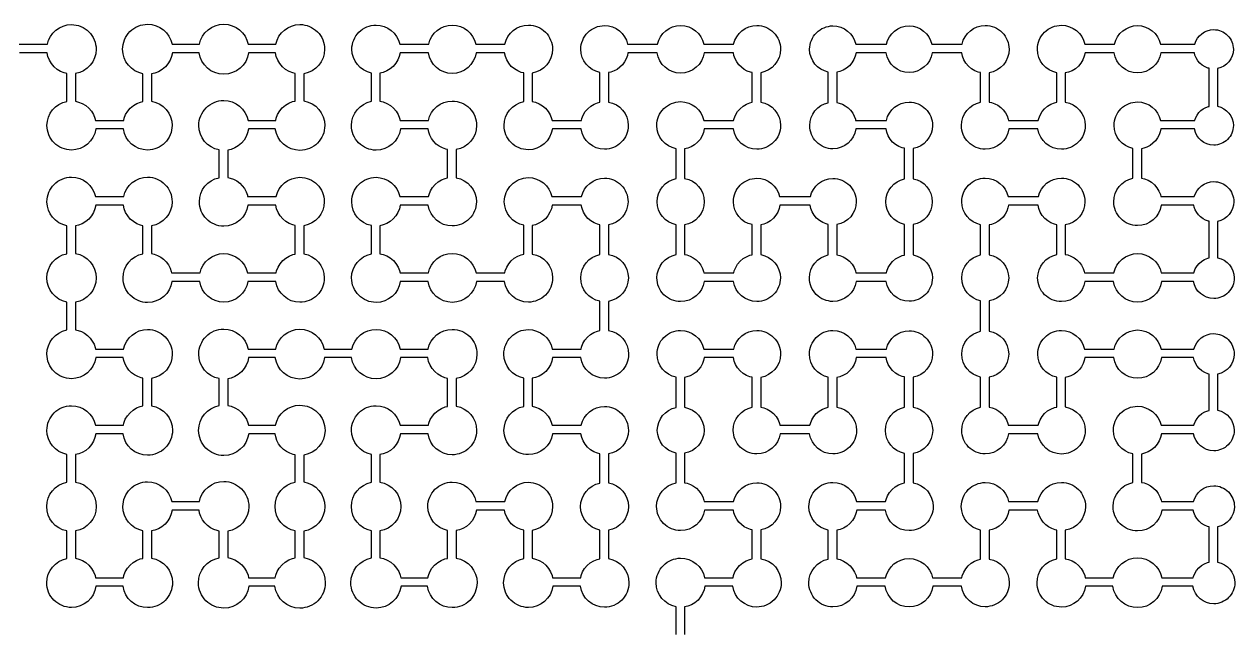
# Model space of a CAD drawing. Extents: x 0.02 to 7.98, y 0.02 to 7.98.
# Drawn here: x 5.986 to 7.973, y 6.982 to 7.977 of the extents above; entities that cross this region are included whole.
import ezdxf

# ---------------------------------------------------------------- set-up
doc = ezdxf.new("R2010")
doc.units = 0
doc.layers.add('PYDXF', color=18, linetype='CONTINUOUS')

msp = doc.modelspace()

# ---------------------------------------------------------------- linework, layer by layer
at = {"layer": 'PYDXF'}
for points in [[(5.9773, 7.9445), (6.0236, 7.9445, -0.355053), (6.0631, 7.9767, -0.414214), (6.1036, 7.9362, -0.368451), (6.0695, 7.8963), (6.0695, 7.8509), (6.0749, 7.8497), (6.0809, 7.8473), (6.0865, 7.844), (6.0916, 7.8397), (6.0958, 7.8346), (6.0992, 7.829), (6.1016, 7.8231), (6.1024, 7.8195), (6.1489, 7.8195), (6.1497, 7.8231), (6.152, 7.829), (6.1554, 7.8346), (6.1597, 7.8397), (6.1647, 7.844), (6.1704, 7.8473), (6.1763, 7.8497), (6.1805, 7.8506), (6.1805, 7.896, -0.36158), (6.1471, 7.9362, -0.414214), (6.1881, 7.9773, -0.355915), (6.2282, 7.9445), (6.273, 7.9445, -0.355889), (6.3131, 7.9773, -0.355915), (6.3532, 7.9445), (6.3985, 7.9445, -0.355196), (6.4381, 7.9768, -0.414214), (6.4787, 7.9362, -0.36862), (6.4445, 7.8962), (6.4445, 7.8515, -0.368893), (6.4789, 7.8112, -0.414214), (6.4381, 7.7704, -0.373473), (6.3977, 7.8055), (6.3536, 7.8055), (6.3536, 7.8053), (6.3523, 7.7992), (6.3499, 7.7932), (6.3464, 7.7874), (6.3421, 7.7823), (6.3369, 7.7779), (6.3312, 7.7745), (6.3251, 7.7721), (6.3195, 7.7708), (6.3195, 7.7258), (6.3238, 7.7249), (6.3292, 7.723), (6.3344, 7.7202), (6.3393, 7.7166), (6.3435, 7.7124), (6.3471, 7.7076), (6.3498, 7.7023), (6.3518, 7.6969), (6.3523, 7.6945), (6.3991, 7.6945, -0.354307), (6.4381, 7.7262, -0.414214), (6.4781, 7.6862, -0.367932), (6.4445, 7.6468), (6.4445, 7.6007, -0.367932), (6.4781, 7.5612, -0.414214), (6.4381, 7.5213, -0.372631), (6.3986, 7.5555), (6.3525, 7.5555, -0.372501), (6.3131, 7.5214, -0.372501), (6.2737, 7.5555), (6.228, 7.5555, -0.372994), (6.1881, 7.5209, -0.414214), (6.1478, 7.5612, -0.359493), (6.1805, 7.6008), (6.1805, 7.6468), (6.1763, 7.6478), (6.1704, 7.6501), (6.1647, 7.6535), (6.1597, 7.6578), (6.1554, 7.6629), (6.152, 7.6685), (6.1497, 7.6744), (6.1483, 7.6804), (6.1483, 7.6805), (6.1029, 7.6805), (6.1029, 7.6804), (6.1016, 7.6744), (6.0992, 7.6685), (6.0958, 7.6629), (6.0916, 7.6578), (6.0865, 7.6535), (6.0809, 7.6501), (6.0749, 7.6478), (6.0695, 7.6466), (6.0695, 7.6012, -0.368477), (6.1036, 7.5612, -0.368451), (6.0695, 7.5213), (6.0695, 7.476), (6.0739, 7.4751), (6.0793, 7.4732), (6.0846, 7.4704), (6.0894, 7.4668), (6.0937, 7.4625), (6.0973, 7.4577), (6.1001, 7.4524), (6.102, 7.447), (6.1025, 7.4445), (6.1487, 7.4445, -0.354843), (6.1881, 7.4766, -0.414214), (6.2285, 7.4362, -0.368347), (6.1945, 7.3964), (6.1945, 7.3515, -0.368893), (6.2289, 7.3112, -0.414214), (6.1881, 7.2704, -0.373473), (6.1477, 7.3055), (6.103, 7.3055), (6.103, 7.3054), (6.1017, 7.2994), (6.0993, 7.2934), (6.0959, 7.2878), (6.0916, 7.2827), (6.0866, 7.2784), (6.0809, 7.275), (6.075, 7.2727), (6.0695, 7.2714), (6.0695, 7.2264, -0.368763), (6.1038, 7.1862, -0.368763), (6.0695, 7.1461), (6.0695, 7.1013), (6.075, 7.1), (6.081, 7.0977), (6.0867, 7.0943), (6.0918, 7.0899), (6.0961, 7.0848), (6.0995, 7.0791), (6.1019, 7.0732), (6.1027, 7.0695), (6.1483, 7.0695), (6.1491, 7.0732), (6.1515, 7.0793), (6.1549, 7.085), (6.1592, 7.0901), (6.1644, 7.0945), (6.1701, 7.0979), (6.1761, 7.1003), (6.1805, 7.1012), (6.1805, 7.1465, -0.359819), (6.1475, 7.1862, -0.414214), (6.1881, 7.2268, -0.355196), (6.2277, 7.1945), (6.273, 7.1945, -0.355889), (6.3131, 7.2273, -0.414214), (6.3542, 7.1862, -0.369153), (6.3195, 7.1457), (6.3195, 7.1024), (6.3254, 7.1011), (6.3315, 7.0986), (6.3373, 7.0951), (6.3426, 7.0907), (6.347, 7.0854), (6.3505, 7.0796), (6.3529, 7.0735), (6.3538, 7.0695), (6.3974, 7.0695), (6.3983, 7.0735), (6.4007, 7.0796), (6.4042, 7.0854), (6.4087, 7.0907), (6.4139, 7.0951), (6.4197, 7.0986), (6.4259, 7.1011), (6.4305, 7.1021), (6.4305, 7.1461, -0.36158), (6.3972, 7.1862, -0.36158), (6.4305, 7.2264), (6.4305, 7.2709), (6.4271, 7.2715), (6.4216, 7.2735), (6.4162, 7.2764), (6.4113, 7.28), (6.4069, 7.2844), (6.4032, 7.2893), (6.4004, 7.2947), (6.3984, 7.3003), (6.3974, 7.3055), (6.354, 7.3055, -0.37394), (6.3131, 7.2699, -0.414214), (6.2718, 7.3112, -0.36158), (6.3055, 7.3517), (6.3055, 7.396, -0.36158), (6.2721, 7.4362, -0.414214), (6.3131, 7.4773, -0.355915), (6.3532, 7.4445), (6.3983, 7.4445, -0.355549), (6.4381, 7.4771, -0.355549), (6.478, 7.4445), (6.5235, 7.4445, -0.355196), (6.5631, 7.4768, -0.355196), (6.6027, 7.4445), (6.6485, 7.4445, -0.355196), (6.6881, 7.4768, -0.414214), (6.7287, 7.4362, -0.36862), (6.6945, 7.3962), (6.6945, 7.3508, -0.368036), (6.7282, 7.3112, -0.414214), (6.6881, 7.2711, -0.372722), (6.6485, 7.3055), (6.603, 7.3055), (6.603, 7.3054), (6.6017, 7.2994), (6.5993, 7.2934), (6.5959, 7.2878), (6.5916, 7.2827), (6.5866, 7.2784), (6.5809, 7.275), (6.575, 7.2727), (6.5695, 7.2714), (6.5695, 7.2263, -0.36862), (6.6037, 7.1862, -0.36862), (6.5695, 7.1462), (6.5695, 7.1021), (6.5753, 7.1008), (6.5814, 7.0984), (6.5872, 7.0949), (6.5924, 7.0905), (6.5968, 7.0853), (6.6003, 7.0795), (6.6027, 7.0734), (6.6036, 7.0695), (6.6483, 7.0695), (6.6491, 7.0732), (6.6515, 7.0793), (6.6549, 7.085), (6.6592, 7.0901), (6.6644, 7.0945), (6.6701, 7.0979), (6.6761, 7.1003), (6.6805, 7.1012), (6.6805, 7.1471, -0.358997), (6.6481, 7.1862, -0.414214), (6.6881, 7.2262, -0.354307), (6.7271, 7.1945), (6.7744, 7.1945, -0.353928), (6.8131, 7.226, -0.414214), (6.8528, 7.1862, -0.367633), (6.8195, 7.1471), (6.8195, 7.1013), (6.825, 7.1), (6.831, 7.0977), (6.8367, 7.0943), (6.8418, 7.0899), (6.8461, 7.0848), (6.8495, 7.0791), (6.8519, 7.0732), (6.8527, 7.0695), (6.899, 7.0695), (6.8998, 7.073), (6.9021, 7.0789), (6.9055, 7.0845), (6.9098, 7.0896), (6.9148, 7.0939), (6.9204, 7.0972), (6.9263, 7.0996), (6.9305, 7.1005), (6.9305, 7.1477, -0.358136), (6.8988, 7.1862, -0.358123), (6.9305, 7.2247), (6.9305, 7.2729), (6.9266, 7.2737), (6.9208, 7.276), (6.9153, 7.2793), (6.9104, 7.2835), (6.9062, 7.2884), (6.9029, 7.2939), (6.9006, 7.2997), (6.8993, 7.3055), (6.8527, 7.3055, -0.372631), (6.8131, 7.2713, -0.414214), (6.7731, 7.3112, -0.358997), (6.8055, 7.3504), (6.8055, 7.3968, -0.359324), (6.7729, 7.4362, -0.414214), (6.8131, 7.4765, -0.35466), (6.8524, 7.4445), (6.8996, 7.4445), (6.9004, 7.4478), (6.9027, 7.4537), (6.906, 7.4592), (6.9102, 7.4642), (6.9152, 7.4684), (6.9207, 7.4717), (6.9265, 7.474), (6.9305, 7.4749), (6.9305, 7.523, -0.35777), (6.899, 7.5612, -0.35777), (6.9305, 7.5995), (6.9305, 7.6485), (6.9268, 7.6493), (6.9211, 7.6516), (6.9157, 7.6548), (6.9108, 7.6589), (6.9067, 7.6638), (6.9035, 7.6692), (6.9012, 7.6749), (6.9, 7.6805), (6.8522, 7.6805), (6.8509, 7.6746), (6.8485, 7.6688), (6.8452, 7.6633), (6.841, 7.6583), (6.8361, 7.6541), (6.8305, 7.6508), (6.8247, 7.6485), (6.8195, 7.6473), (6.8195, 7.6004, -0.367633), (6.8528, 7.5612, -0.414214), (6.8131, 7.5215, -0.372371), (6.7738, 7.5555), (6.7278, 7.5555, -0.372747), (6.6881, 7.5211, -0.372722), (6.6485, 7.5555), (6.6029, 7.5555, -0.372877), (6.5631, 7.521, -0.414214), (6.5229, 7.5612, -0.359324), (6.5555, 7.6006), (6.5555, 7.6471, -0.358997), (6.5231, 7.6862, -0.414214), (6.5631, 7.7262, -0.354307), (6.6021, 7.6945), (6.6494, 7.6945), (6.6501, 7.6979), (6.6525, 7.7038), (6.6558, 7.7093), (6.66, 7.7143), (6.665, 7.7186), (6.6706, 7.7219), (6.6764, 7.7242), (6.6805, 7.7251), (6.6805, 7.772), (6.6774, 7.7726), (6.672, 7.7745), (6.6668, 7.7773), (6.662, 7.7808), (6.6577, 7.7851), (6.6542, 7.7899), (6.6514, 7.7951), (6.6495, 7.8005), (6.6485, 7.8055), (6.6031, 7.8055, -0.373097), (6.5631, 7.7708, -0.414214), (6.5227, 7.8112, -0.359663), (6.5555, 7.8509), (6.5555, 7.8973, -0.358658), (6.5234, 7.9362, -0.414214), (6.5631, 7.976, -0.353928), (6.6019, 7.9445), (6.6495, 7.9445, -0.353745), (6.6881, 7.9758, -0.353745), (6.7267, 7.9445), (6.7745, 7.9445, -0.353745), (6.8131, 7.9758, -0.414214), (6.8527, 7.9362, -0.36749), (6.8195, 7.8972), (6.8195, 7.8505), (6.8248, 7.8493), (6.8307, 7.847), (6.8363, 7.8437), (6.8413, 7.8394), (6.8455, 7.8344), (6.8489, 7.8288), (6.8512, 7.8229), (6.852, 7.8195), (6.9001, 7.8195), (6.9009, 7.8227), (6.9031, 7.8284), (6.9064, 7.8339), (6.9106, 7.8388), (6.9155, 7.843), (6.9209, 7.8462), (6.9267, 7.8485), (6.9305, 7.8494), (6.9305, 7.8982, -0.357405), (6.8993, 7.9362, -0.414214), (6.9381, 7.9751, -0.35258), (6.976, 7.9445), (7.025, 7.9445, -0.352973), (7.0631, 7.9753, -0.352973), (7.1012, 7.9445), (7.1501, 7.9445, -0.352777), (7.1881, 7.9752, -0.414214), (7.2271, 7.9362, -0.366736), (7.1945, 7.8978), (7.1945, 7.8496, -0.366723), (7.2271, 7.8112, -0.414214), (7.1881, 7.7723, -0.371541), (7.1496, 7.8055), (7.1018, 7.8055), (7.1005, 7.7997), (7.0982, 7.794), (7.0949, 7.7885), (7.0908, 7.7836), (7.0858, 7.7794), (7.0804, 7.7761), (7.0746, 7.7739), (7.0695, 7.7727), (7.0695, 7.7244, -0.366437), (7.1018, 7.6862, -0.366437), (7.0695, 7.6481), (7.0695, 7.5996), (7.0735, 7.5988), (7.0788, 7.5969), (7.0838, 7.5943), (7.0885, 7.5908), (7.0927, 7.5867), (7.0961, 7.582), (7.0988, 7.5769), (7.1007, 7.5716), (7.1011, 7.5695), (7.1504, 7.5695), (7.1511, 7.5726), (7.1534, 7.5783), (7.1566, 7.5837), (7.1607, 7.5886), (7.1656, 7.5928), (7.171, 7.596), (7.1767, 7.5983), (7.1805, 7.5991), (7.1805, 7.6486, -0.356843), (7.1496, 7.6862, -0.414214), (7.1881, 7.7247, -0.351978), (7.2256, 7.6945), (7.276, 7.6945, -0.35135), (7.3131, 7.7243, -0.414214), (7.3512, 7.6862, -0.36563), (7.3195, 7.6487), (7.3195, 7.5993), (7.3245, 7.5981), (7.3301, 7.5959), (7.3355, 7.5927), (7.3404, 7.5885), (7.3445, 7.5837), (7.3478, 7.5783), (7.35, 7.5726), (7.3507, 7.5695), (7.4009, 7.5695), (7.4016, 7.5725), (7.4038, 7.5781), (7.407, 7.5834), (7.4111, 7.5883), (7.4159, 7.5923), (7.4212, 7.5955), (7.4269, 7.5978), (7.4305, 7.5986), (7.4305, 7.649, -0.356268), (7.4, 7.6862, -0.356268), (7.4305, 7.7235), (7.4305, 7.7738), (7.4268, 7.7746), (7.4212, 7.7768), (7.4158, 7.78), (7.411, 7.7841), (7.4069, 7.789), (7.4037, 7.7943), (7.4015, 7.8), (7.4002, 7.8055), (7.3509, 7.8055, -0.370724), (7.3131, 7.773, -0.414214), (7.2749, 7.8112, -0.356464), (7.3055, 7.8486), (7.3055, 7.8988, -0.356647), (7.2748, 7.9362, -0.414214), (7.3131, 7.9746, -0.351769), (7.3504, 7.9445), (7.4009, 7.9445, -0.351559), (7.4381, 7.9745, -0.351599), (7.4753, 7.9445), (7.525, 7.9445, -0.352973), (7.5631, 7.9753, -0.414214), (7.6022, 7.9362, -0.366892), (7.5695, 7.8977), (7.5695, 7.8496), (7.5735, 7.8488), (7.5788, 7.8469), (7.5838, 7.8443), (7.5885, 7.8408), (7.5927, 7.8367), (7.5961, 7.832), (7.5988, 7.8269), (7.6007, 7.8216), (7.6011, 7.8195), (7.6501, 7.8195), (7.6509, 7.8227), (7.6531, 7.8284), (7.6564, 7.8339), (7.6606, 7.8388), (7.6655, 7.843), (7.6709, 7.8462), (7.6767, 7.8485), (7.6805, 7.8494), (7.6805, 7.8977, -0.358136), (7.6488, 7.9362, -0.414214), (7.6881, 7.9756, -0.353392), (7.7265, 7.9445), (7.7754, 7.9445, -0.352384), (7.8131, 7.975, -0.352384), (7.8508, 7.9445), (7.907, 7.9445, -0.34013), (7.9381, 7.9685, -0.414214), (7.9704, 7.9362, -0.356817), (7.9445, 7.9047), (7.9445, 7.8427, -0.356804), (7.9704, 7.8112, -0.414214), (7.9381, 7.779, -0.362622), (7.9065, 7.8055), (7.8512, 7.8055), (7.8503, 7.8009), (7.8485, 7.7957), (7.8458, 7.7907), (7.8424, 7.7861), (7.8383, 7.782), (7.8336, 7.7785), (7.8286, 7.7759), (7.8234, 7.774), (7.8195, 7.7732), (7.8195, 7.7249), (7.8246, 7.7237), (7.8304, 7.7214), (7.8359, 7.7182), (7.8409, 7.714), (7.845, 7.709), (7.8483, 7.7035), (7.8506, 7.6978), (7.8514, 7.6945), (7.9063, 7.6945, -0.341695), (7.9381, 7.7192, -0.414214), (7.9711, 7.6862, -0.35811), (7.9445, 7.654), (7.9445, 7.5943, -0.359324), (7.9718, 7.5612, -0.414214), (7.9381, 7.5275, -0.364901), (7.9049, 7.5555), (7.8525, 7.5555, -0.372501), (7.8131, 7.5214, -0.372501), (7.7737, 7.5555), (7.7267, 7.5555, -0.371567), (7.6881, 7.5223, -0.414214), (7.6491, 7.5612, -0.357587), (7.6805, 7.5994), (7.6805, 7.6484), (7.6767, 7.6492), (7.671, 7.6515), (7.6656, 7.6547), (7.6607, 7.6589), (7.6566, 7.6637), (7.6534, 7.6691), (7.6511, 7.6749), (7.6498, 7.6805), (7.6012, 7.6805), (7.6003, 7.6759), (7.5985, 7.6707), (7.5958, 7.6657), (7.5924, 7.6611), (7.5883, 7.657), (7.5836, 7.6535), (7.5786, 7.6509), (7.5734, 7.649), (7.5695, 7.6482), (7.5695, 7.5991, -0.366111), (7.6016, 7.5612, -0.366111), (7.5695, 7.5234), (7.5695, 7.4741, -0.366111), (7.6016, 7.4362, -0.366111), (7.5695, 7.3984), (7.5695, 7.3494), (7.5745, 7.3483), (7.5802, 7.346), (7.5856, 7.3428), (7.5905, 7.3386), (7.5946, 7.3337), (7.5979, 7.3283), (7.6001, 7.3226), (7.6008, 7.3195), (7.6501, 7.3195), (7.6509, 7.3227), (7.6531, 7.3284), (7.6564, 7.3339), (7.6606, 7.3388), (7.6655, 7.343), (7.6709, 7.3462), (7.6767, 7.3485), (7.6805, 7.3494), (7.6805, 7.3982, -0.357405), (7.6493, 7.4362, -0.414214), (7.6881, 7.4751, -0.35258), (7.726, 7.4445), (7.7745, 7.4445, -0.353745), (7.8131, 7.4758, -0.353745), (7.8517, 7.4445), (7.9057, 7.4445, -0.342956), (7.9381, 7.4698, -0.414214), (7.9717, 7.4362, -0.359089), (7.9445, 7.4034), (7.9445, 7.3441, -0.359089), (7.9717, 7.3112, -0.414214), (7.9381, 7.2777, -0.36468), (7.9051, 7.3055), (7.8522, 7.3055), (7.8509, 7.2996), (7.8485, 7.2938), (7.8452, 7.2883), (7.841, 7.2833), (7.8361, 7.2791), (7.8305, 7.2758), (7.8247, 7.2735), (7.8195, 7.2723), (7.8195, 7.2258), (7.8238, 7.2249), (7.8292, 7.223), (7.8344, 7.2202), (7.8393, 7.2166), (7.8435, 7.2124), (7.8471, 7.2076), (7.8498, 7.2023), (7.8518, 7.1969), (7.8523, 7.1945), (7.9052, 7.1945, -0.343941), (7.9381, 7.2203, -0.414214), (7.9721, 7.1862, -0.359793), (7.9445, 7.1529), (7.9445, 7.0951, -0.36158), (7.9727, 7.0612, -0.414214), (7.9381, 7.0267, -0.366111), (7.9041, 7.0555), (7.8535, 7.0555, -0.373473), (7.8131, 7.0204, -0.373473), (7.7727, 7.0555), (7.7277, 7.0555, -0.372631), (7.6881, 7.0213, -0.414214), (7.6481, 7.0612, -0.358997), (7.6805, 7.1004), (7.6805, 7.1476), (7.6776, 7.1482), (7.6723, 7.1501), (7.6671, 7.1528), (7.6624, 7.1563), (7.6582, 7.1605), (7.6547, 7.1653), (7.652, 7.1704), (7.6501, 7.1757), (7.6491, 7.1805), (7.602, 7.1805), (7.6007, 7.1747), (7.5984, 7.1689), (7.5951, 7.1634), (7.5909, 7.1584), (7.586, 7.1542), (7.5805, 7.1509), (7.5747, 7.1486), (7.5695, 7.1474), (7.5695, 7.1001, -0.367321), (7.6026, 7.0612, -0.414214), (7.5631, 7.0218, -0.372073), (7.5241, 7.0555), (7.4773, 7.0555, -0.372242), (7.4381, 7.0216, -0.372242), (7.3989, 7.0555), (7.3523, 7.0555, -0.372242), (7.3131, 7.0216, -0.414214), (7.2735, 7.0612, -0.358475), (7.3055, 7.1), (7.3055, 7.1476, -0.358319), (7.2736, 7.1862, -0.414214), (7.3131, 7.2257, -0.353588), (7.3516, 7.1945), (7.3996, 7.1945), (7.4004, 7.1978), (7.4027, 7.2037), (7.406, 7.2092), (7.4102, 7.2142), (7.4152, 7.2184), (7.4207, 7.2217), (7.4265, 7.224), (7.4305, 7.2249), (7.4305, 7.2734, -0.357222), (7.3994, 7.3112, -0.357222), (7.4305, 7.3491), (7.4305, 7.3988), (7.4268, 7.3996), (7.4212, 7.4018), (7.4158, 7.405), (7.411, 7.4091), (7.4069, 7.414), (7.4037, 7.4193), (7.4015, 7.425), (7.4002, 7.4305), (7.3514, 7.4305), (7.3501, 7.4249), (7.3479, 7.4191), (7.3446, 7.4137), (7.3405, 7.4089), (7.3356, 7.4047), (7.3302, 7.4015), (7.3245, 7.3992), (7.3195, 7.3981), (7.3195, 7.3494, -0.366437), (7.3518, 7.3112, -0.414214), (7.3131, 7.2725, -0.371295), (7.2748, 7.3055), (7.2264, 7.3055, -0.371295), (7.1881, 7.2725, -0.414214), (7.1494, 7.3112, -0.357222), (7.1805, 7.3491), (7.1805, 7.3982), (7.1767, 7.3991), (7.171, 7.4014), (7.1655, 7.4046), (7.1606, 7.4088), (7.1565, 7.4137), (7.1532, 7.4191), (7.151, 7.4248), (7.1497, 7.4305), (7.1015, 7.4305), (7.1006, 7.4259), (7.0987, 7.4206), (7.096, 7.4156), (7.0926, 7.4109), (7.0884, 7.4068), (7.0838, 7.4033), (7.0787, 7.4007), (7.0735, 7.3988), (7.0695, 7.398), (7.0695, 7.349, -0.365955), (7.1015, 7.3112, -0.365955), (7.0695, 7.2735), (7.0695, 7.2251), (7.0736, 7.2243), (7.079, 7.2224), (7.0841, 7.2197), (7.0889, 7.2162), (7.0931, 7.212), (7.0966, 7.2072), (7.0993, 7.2021), (7.1012, 7.1968), (7.1016, 7.1945), (7.1501, 7.1945, -0.352777), (7.1881, 7.2252, -0.414214), (7.2271, 7.1862, -0.366736), (7.1945, 7.1478), (7.1945, 7.1007, -0.367932), (7.2281, 7.0612, -0.414214), (7.1881, 7.0213, -0.372631), (7.1486, 7.0555), (7.1029, 7.0555), (7.1029, 7.0554), (7.1016, 7.0494), (7.0992, 7.0435), (7.0958, 7.0379), (7.0916, 7.0328), (7.0865, 7.0285), (7.0809, 7.0251), (7.0749, 7.0228), (7.0695, 7.0216), (7.0695, 6.9765)], [(7.0555, 6.9762), (7.0555, 7.0218, -0.359324), (7.0229, 7.0612, -0.414214), (7.0631, 7.1015, -0.35466), (7.1024, 7.0695), (7.1491, 7.0695), (7.1499, 7.073), (7.1522, 7.0789), (7.1556, 7.0845), (7.1598, 7.0895), (7.1649, 7.0938), (7.1705, 7.0971), (7.1764, 7.0994), (7.1805, 7.1004), (7.1805, 7.1481), (7.1777, 7.1487), (7.1725, 7.1505), (7.1674, 7.1532), (7.1627, 7.1567), (7.1586, 7.1608), (7.1551, 7.1655), (7.1524, 7.1706), (7.1505, 7.1758), (7.1496, 7.1805), (7.1022, 7.1805, -0.372112), (7.0631, 7.1468, -0.414214), (7.0236, 7.1862, -0.358306), (7.0555, 7.2249), (7.0555, 7.2738, -0.356647), (7.0248, 7.3112, -0.356647), (7.0555, 7.3487), (7.0555, 7.3982, -0.357405), (7.0243, 7.4362, -0.414214), (7.0631, 7.4751, -0.35258), (7.101, 7.4445), (7.1502, 7.4445, -0.35262), (7.1881, 7.4751, -0.414214), (7.227, 7.4362, -0.366567), (7.1945, 7.398), (7.1945, 7.3494), (7.1995, 7.3483), (7.2052, 7.346), (7.2106, 7.3428), (7.2155, 7.3386), (7.2196, 7.3337), (7.2229, 7.3283), (7.2251, 7.3226), (7.2258, 7.3195), (7.2754, 7.3195), (7.2761, 7.3226), (7.2784, 7.3283), (7.2816, 7.3337), (7.2857, 7.3386), (7.2906, 7.3428), (7.296, 7.346), (7.3017, 7.3483), (7.3055, 7.3491), (7.3055, 7.3984, -0.357222), (7.2744, 7.4362, -0.414214), (7.3131, 7.475, -0.352384), (7.3508, 7.4445), (7.4008, 7.4445, -0.351769), (7.4381, 7.4746, -0.414214), (7.4765, 7.4362, -0.365955), (7.4445, 7.3985), (7.4445, 7.3494, -0.366437), (7.4768, 7.3112, -0.366437), (7.4445, 7.2731), (7.4445, 7.2251, -0.367321), (7.4776, 7.1862, -0.414214), (7.4381, 7.1468, -0.372073), (7.3991, 7.1805), (7.3522, 7.1805), (7.3509, 7.1746), (7.3485, 7.1688), (7.3452, 7.1633), (7.341, 7.1583), (7.3361, 7.1541), (7.3305, 7.1508), (7.3247, 7.1485), (7.3195, 7.1473), (7.3195, 7.1003), (7.3248, 7.0991), (7.3306, 7.0968), (7.3361, 7.0935), (7.3411, 7.0892), (7.3453, 7.0843), (7.3487, 7.0787), (7.351, 7.0729), (7.3517, 7.0695), (7.3995, 7.0695, -0.353745), (7.4381, 7.1008, -0.353745), (7.4767, 7.0695), (7.5246, 7.0695), (7.5254, 7.0728), (7.5277, 7.0787), (7.531, 7.0842), (7.5352, 7.0892), (7.5402, 7.0934), (7.5457, 7.0967), (7.5515, 7.099), (7.5555, 7.0999), (7.5555, 7.1477, -0.358136), (7.5238, 7.1862, -0.414214), (7.5631, 7.2256, -0.353392), (7.6015, 7.1945), (7.6496, 7.1945, -0.353562), (7.6881, 7.2257, -0.414214), (7.7276, 7.1862, -0.367347), (7.6945, 7.1473), (7.6945, 7.1007), (7.6999, 7.0994), (7.7058, 7.0971), (7.7113, 7.0938), (7.7164, 7.0895), (7.7206, 7.0845), (7.724, 7.0789), (7.7263, 7.073), (7.7271, 7.0695), (7.7733, 7.0695, -0.355549), (7.8131, 7.1021, -0.355549), (7.853, 7.0695), (7.9046, 7.0695), (7.9051, 7.0714), (7.9071, 7.0765), (7.91, 7.0813), (7.9137, 7.0857), (7.918, 7.0894), (7.9229, 7.0923), (7.928, 7.0943), (7.9305, 7.0949), (7.9305, 7.1532), (7.9281, 7.1537), (7.9231, 7.1557), (7.9183, 7.1586), (7.9141, 7.1622), (7.9104, 7.1665), (7.9076, 7.1712), (7.9056, 7.1762), (7.9046, 7.1805), (7.8528, 7.1805, -0.372747), (7.8131, 7.1461, -0.414214), (7.773, 7.1862, -0.359167), (7.8055, 7.2255), (7.8055, 7.2726, -0.358319), (7.7736, 7.3112, -0.414214), (7.8131, 7.3507, -0.353588), (7.8516, 7.3195), (7.9057, 7.3195), (7.906, 7.3211), (7.908, 7.3261), (7.9108, 7.3307), (7.9144, 7.335), (7.9186, 7.3386), (7.9233, 7.3414), (7.9282, 7.3433), (7.9305, 7.3438), (7.9305, 7.4036), (7.9282, 7.4041), (7.9233, 7.4061), (7.9186, 7.4089), (7.9144, 7.4125), (7.9108, 7.4167), (7.908, 7.4214), (7.906, 7.4264), (7.9051, 7.4305), (7.8523, 7.4305, -0.372242), (7.8131, 7.3966, -0.372242), (7.7739, 7.4305), (7.7265, 7.4305), (7.7256, 7.4259), (7.7237, 7.4206), (7.721, 7.4156), (7.7176, 7.4109), (7.7134, 7.4068), (7.7088, 7.4033), (7.7037, 7.4007), (7.6985, 7.3988), (7.6945, 7.398), (7.6945, 7.3496, -0.366723), (7.7271, 7.3112, -0.414214), (7.6881, 7.2723, -0.371541), (7.6496, 7.3055), (7.6014, 7.3055, -0.371295), (7.5631, 7.2725, -0.414214), (7.5244, 7.3112, -0.357222), (7.5555, 7.3491), (7.5555, 7.3986, -0.356843), (7.5246, 7.4362, -0.356843), (7.5555, 7.4738), (7.5555, 7.5236, -0.356843), (7.5246, 7.5612, -0.356843), (7.5555, 7.5988), (7.5555, 7.6485, -0.357026), (7.5245, 7.6862, -0.414214), (7.5631, 7.7248, -0.352175), (7.6007, 7.6945), (7.6504, 7.6945, -0.352384), (7.6881, 7.725, -0.414214), (7.7268, 7.6862, -0.366437), (7.6945, 7.6481), (7.6945, 7.5996), (7.6985, 7.5988), (7.7038, 7.5969), (7.7088, 7.5943), (7.7135, 7.5908), (7.7177, 7.5867), (7.7211, 7.582), (7.7238, 7.5769), (7.7257, 7.5716), (7.7261, 7.5695), (7.7742, 7.5695, -0.354111), (7.8131, 7.6011, -0.354111), (7.852, 7.5695), (7.9055, 7.5695), (7.9059, 7.5711), (7.9079, 7.5761), (7.9107, 7.5808), (7.9143, 7.5851), (7.9185, 7.5887), (7.9232, 7.5915), (7.9282, 7.5935), (7.9305, 7.594), (7.9305, 7.6542), (7.9293, 7.6544), (7.9249, 7.656), (7.9206, 7.6583), (7.9166, 7.6612), (7.9131, 7.6647), (7.9102, 7.6687), (7.9079, 7.673), (7.9063, 7.6774), (7.9057, 7.6805), (7.8519, 7.6805, -0.371853), (7.8131, 7.647, -0.414214), (7.7739, 7.6862, -0.357953), (7.8055, 7.7246), (7.8055, 7.7735, -0.357026), (7.7745, 7.8112, -0.414214), (7.8131, 7.8498, -0.352175), (7.8507, 7.8195), (7.907, 7.8195), (7.907, 7.8198), (7.9086, 7.8242), (7.9108, 7.8284), (7.9137, 7.8323), (7.9171, 7.8357), (7.921, 7.8385), (7.9252, 7.8408), (7.9295, 7.8423), (7.9305, 7.8425), (7.9305, 7.905), (7.9286, 7.9054), (7.9239, 7.9073), (7.9194, 7.91), (7.9153, 7.9134), (7.9119, 7.9175), (7.9092, 7.922), (7.9073, 7.9268), (7.9065, 7.9305), (7.8514, 7.9305, -0.371295), (7.8131, 7.8975, -0.371295), (7.7748, 7.9305), (7.727, 7.9305), (7.7257, 7.9247), (7.7234, 7.9189), (7.7201, 7.9134), (7.7159, 7.9084), (7.711, 7.9042), (7.7055, 7.9009), (7.6997, 7.8986), (7.6945, 7.8974), (7.6945, 7.8496, -0.366723), (7.7271, 7.8112, -0.414214), (7.6881, 7.7723, -0.371541), (7.6496, 7.8055), (7.6017, 7.8055, -0.371567), (7.5631, 7.7723, -0.414214), (7.5241, 7.8112, -0.357587), (7.5555, 7.8494), (7.5555, 7.898), (7.5516, 7.8989), (7.5459, 7.9011), (7.5404, 7.9044), (7.5355, 7.9086), (7.5313, 7.9135), (7.528, 7.919), (7.5257, 7.9247), (7.5244, 7.9305), (7.4759, 7.9305, -0.370724), (7.4381, 7.898, -0.370685), (7.4004, 7.9305), (7.351, 7.9305), (7.3498, 7.925), (7.3475, 7.9193), (7.3443, 7.914), (7.3402, 7.9091), (7.3354, 7.905), (7.33, 7.9018), (7.3244, 7.8996), (7.3195, 7.8985), (7.3195, 7.8488), (7.3233, 7.8481), (7.3285, 7.8462), (7.3334, 7.8436), (7.338, 7.8402), (7.3421, 7.8362), (7.3455, 7.8316), (7.3481, 7.8266), (7.35, 7.8214), (7.3503, 7.8195), (7.4008, 7.8195, -0.351769), (7.4381, 7.8496, -0.414214), (7.4765, 7.8112, -0.365955), (7.4445, 7.7735), (7.4445, 7.7237, -0.36563), (7.4762, 7.6862, -0.36563), (7.4445, 7.6487), (7.4445, 7.5988, -0.365773), (7.4763, 7.5612, -0.414214), (7.4381, 7.523, -0.370685), (7.4004, 7.5555), (7.3512, 7.5555, -0.371113), (7.3131, 7.5226, -0.414214), (7.2745, 7.5612, -0.357052), (7.3055, 7.599), (7.3055, 7.649), (7.3019, 7.6498), (7.2963, 7.6521), (7.291, 7.6552), (7.2862, 7.6593), (7.2821, 7.6641), (7.2789, 7.6694), (7.2767, 7.675), (7.2755, 7.6805), (7.2261, 7.6805), (7.2249, 7.6749), (7.2226, 7.6693), (7.2194, 7.6639), (7.2153, 7.659), (7.2105, 7.6549), (7.2051, 7.6517), (7.1994, 7.6495), (7.1945, 7.6484), (7.1945, 7.5994, -0.366437), (7.2268, 7.5612, -0.414214), (7.1881, 7.5225, -0.371295), (7.1498, 7.5555), (7.1017, 7.5555, -0.371567), (7.0631, 7.5223, -0.414214), (7.0241, 7.5612, -0.357587), (7.0555, 7.5994), (7.0555, 7.6484, -0.357222), (7.0244, 7.6862, -0.357222), (7.0555, 7.7241), (7.0555, 7.773, -0.35777), (7.024, 7.8112, -0.414214), (7.0631, 7.8503, -0.352973), (7.1012, 7.8195), (7.1501, 7.8195), (7.1509, 7.8227), (7.1531, 7.8284), (7.1564, 7.8339), (7.1606, 7.8388), (7.1655, 7.843), (7.1709, 7.8462), (7.1767, 7.8485), (7.1805, 7.8494), (7.1805, 7.8981), (7.1777, 7.8987), (7.1725, 7.9005), (7.1674, 7.9032), (7.1627, 7.9067), (7.1586, 7.9108), (7.1551, 7.9155), (7.1524, 7.9206), (7.1505, 7.9258), (7.1496, 7.9305), (7.1018, 7.9305, -0.37171), (7.0631, 7.8971, -0.37171), (7.0244, 7.9305), (6.9765, 7.9305), (6.9756, 7.9259), (6.9737, 7.9206), (6.971, 7.9156), (6.9676, 7.9109), (6.9634, 7.9068), (6.9588, 7.9033), (6.9537, 7.9007), (6.9485, 7.8988), (6.9445, 7.898), (6.9445, 7.8496, -0.366723), (6.9771, 7.8112, -0.414214), (6.9381, 7.7723, -0.371541), (6.8996, 7.8055), (6.8525, 7.8055, -0.372501), (6.8131, 7.7714, -0.414214), (6.7733, 7.8112, -0.358828), (6.8055, 7.8503), (6.8055, 7.8975), (6.8015, 7.8984), (6.7956, 7.9007), (6.7901, 7.904), (6.7851, 7.9082), (6.7809, 7.9132), (6.7776, 7.9188), (6.7753, 7.9246), (6.7739, 7.9305), (6.7739, 7.9305), (6.7273, 7.9305, -0.372242), (6.6881, 7.8966, -0.372242), (6.6489, 7.9305), (6.6024, 7.9305), (6.6024, 7.9305), (6.6011, 7.9246), (6.5988, 7.9187), (6.5954, 7.9132), (6.5912, 7.9081), (6.5862, 7.9039), (6.5806, 7.9006), (6.5748, 7.8983), (6.5695, 7.8971), (6.5695, 7.8512), (6.575, 7.8499), (6.581, 7.8475), (6.5866, 7.8442), (6.5917, 7.8398), (6.596, 7.8348), (6.5994, 7.8291), (6.6018, 7.8231), (6.6026, 7.8195), (6.649, 7.8195, -0.35449), (6.6881, 7.8513, -0.414214), (6.7282, 7.8112, -0.368062), (6.6945, 7.7717), (6.6945, 7.7254, -0.367633), (6.7278, 7.6862, -0.414214), (6.6881, 7.6465, -0.372371), (6.6488, 7.6805), (6.6027, 7.6805), (6.6027, 7.6804), (6.6013, 7.6745), (6.599, 7.6686), (6.5956, 7.663), (6.5914, 7.658), (6.5863, 7.6537), (6.5808, 7.6504), (6.5749, 7.648), (6.5695, 7.6468), (6.5695, 7.6009), (6.5749, 7.5997), (6.5809, 7.5973), (6.5865, 7.594), (6.5916, 7.5897), (6.5958, 7.5846), (6.5992, 7.579), (6.6016, 7.5731), (6.6024, 7.5695), (6.649, 7.5695, -0.35449), (6.6881, 7.6013, -0.354517), (6.7273, 7.5695), (6.7744, 7.5695), (6.7751, 7.5729), (6.7775, 7.5788), (6.7808, 7.5843), (6.785, 7.5893), (6.79, 7.5936), (6.7956, 7.5969), (6.8014, 7.5992), (6.8055, 7.6001), (6.8055, 7.6476, -0.358319), (6.7736, 7.6862, -0.414214), (6.8131, 7.7257, -0.353588), (6.8516, 7.6945), (6.9005, 7.6945, -0.352214), (6.9381, 7.7248, -0.414214), (6.9767, 7.6862, -0.366254), (6.9445, 7.6482), (6.9445, 7.5998, -0.366892), (6.9772, 7.5612, -0.366892), (6.9445, 7.5227), (6.9445, 7.4751, -0.367321), (6.9776, 7.4362, -0.414214), (6.9381, 7.3968, -0.372073), (6.8991, 7.4305), (6.8529, 7.4305), (6.8529, 7.4304), (6.8516, 7.4244), (6.8492, 7.4185), (6.8458, 7.4129), (6.8416, 7.4078), (6.8365, 7.4035), (6.8309, 7.4001), (6.8249, 7.3978), (6.8195, 7.3966), (6.8195, 7.3507), (6.8249, 7.3494), (6.8308, 7.3471), (6.8363, 7.3438), (6.8414, 7.3395), (6.8456, 7.3345), (6.849, 7.3289), (6.8513, 7.323), (6.8521, 7.3195), (6.8999, 7.3195, -0.353169), (6.9381, 7.3505, -0.414214), (6.9773, 7.3112, -0.367048), (6.9445, 7.2726), (6.9445, 7.225, -0.367178), (6.9775, 7.1862, -0.367191), (6.9445, 7.1474), (6.9445, 7.1008, -0.368036), (6.9782, 7.0612, -0.414214), (6.9381, 7.0211, -0.372722), (6.8985, 7.0555), (6.8533, 7.0555, -0.37324), (6.8131, 7.0207, -0.414214), (6.7725, 7.0612, -0.359819), (6.8055, 7.101), (6.8055, 7.1473), (6.8014, 7.1483), (6.7956, 7.1506), (6.79, 7.1539), (6.785, 7.1581), (6.7808, 7.1632), (6.7775, 7.1687), (6.7751, 7.1746), (6.7738, 7.1805), (6.7738, 7.1805), (6.7277, 7.1805), (6.7277, 7.1804), (6.7263, 7.1745), (6.724, 7.1686), (6.7206, 7.163), (6.7164, 7.158), (6.7113, 7.1537), (6.7058, 7.1504), (6.6999, 7.148), (6.6945, 7.1468), (6.6945, 7.1015, -0.368893), (6.7289, 7.0612, -0.414214), (6.6881, 7.0204, -0.373473), (6.6477, 7.0555), (6.6041, 7.0555, -0.374056), (6.5631, 7.0198, -0.414214), (6.5217, 7.0612, -0.36158), (6.5555, 7.1019), (6.5555, 7.1465, -0.359819), (6.5225, 7.1862, -0.359819), (6.5555, 7.226), (6.5555, 7.2717, -0.359493), (6.5228, 7.3112, -0.414214), (6.5631, 7.3516, -0.35487), (6.6025, 7.3195), (6.649, 7.3195), (6.6498, 7.323), (6.6521, 7.3289), (6.6555, 7.3345), (6.6598, 7.3396), (6.6648, 7.3439), (6.6704, 7.3472), (6.6763, 7.3496), (6.6805, 7.3505), (6.6805, 7.3965), (6.6762, 7.3974), (6.6702, 7.3998), (6.6645, 7.4032), (6.6594, 7.4075), (6.6551, 7.4127), (6.6517, 7.4183), (6.6493, 7.4243), (6.648, 7.4304), (6.6479, 7.4305), (6.6033, 7.4305, -0.37324), (6.5631, 7.3957, -0.37324), (6.5229, 7.4305), (6.4785, 7.4305, -0.373473), (6.4381, 7.3954, -0.373473), (6.3977, 7.4305), (6.3538, 7.4305), (6.3537, 7.4303), (6.3524, 7.4242), (6.35, 7.4181), (6.3465, 7.4124), (6.3422, 7.4072), (6.337, 7.4028), (6.3312, 7.3994), (6.3252, 7.397), (6.3195, 7.3957), (6.3195, 7.352), (6.3252, 7.3507), (6.3313, 7.3483), (6.3371, 7.3449), (6.3423, 7.3404), (6.3467, 7.3352), (6.3502, 7.3295), (6.3526, 7.3234), (6.3535, 7.3195), (6.3979, 7.3195, -0.356059), (6.4381, 7.3524, -0.414214), (6.4793, 7.3112, -0.369283), (6.4445, 7.2706), (6.4445, 7.2266, -0.369023), (6.4791, 7.1862, -0.369023), (6.4445, 7.1458), (6.4445, 7.1024, -0.369802), (6.4798, 7.0612, -0.414214), (6.4381, 7.0196, -0.374277), (6.3969, 7.0555), (6.3544, 7.0555, -0.374277), (6.3131, 7.0196, -0.414214), (6.2715, 7.0612, -0.36158), (6.3055, 7.1021), (6.3055, 7.146), (6.3022, 7.1467), (6.2966, 7.1486), (6.2913, 7.1515), (6.2863, 7.1551), (6.282, 7.1595), (6.2783, 7.1644), (6.2755, 7.1697), (6.2735, 7.1753), (6.2725, 7.1805), (6.2283, 7.1805), (6.2283, 7.1804), (6.2269, 7.1743), (6.2245, 7.1683), (6.2211, 7.1627), (6.2168, 7.1575), (6.2117, 7.1532), (6.206, 7.1498), (6.2, 7.1474), (6.1945, 7.1462), (6.1945, 7.1015, -0.368893), (6.2289, 7.0612, -0.414214), (6.1881, 7.0204, -0.373473), (6.1477, 7.0555), (6.1033, 7.0555, -0.37324), (6.0631, 7.0207, -0.414214), (6.0225, 7.0612, -0.359819), (6.0555, 7.101), (6.0555, 7.1463, -0.359989), (6.0224, 7.1862, -0.359989), (6.0555, 7.2261), (6.0555, 7.2717, -0.359493), (6.0228, 7.3112, -0.414214), (6.0631, 7.3516, -0.35487), (6.1025, 7.3195), (6.1483, 7.3195), (6.1491, 7.3232), (6.1515, 7.3293), (6.1549, 7.335), (6.1592, 7.3401), (6.1644, 7.3445), (6.1701, 7.3479), (6.1761, 7.3503), (6.1805, 7.3512), (6.1805, 7.3967), (6.1774, 7.3974), (6.1719, 7.3993), (6.1667, 7.4021), (6.1618, 7.4056), (6.1575, 7.4099), (6.1539, 7.4148), (6.1512, 7.42), (6.1492, 7.4255), (6.1482, 7.4305), (6.103, 7.4305, -0.372994), (6.0631, 7.3959, -0.414214), (6.0228, 7.4362, -0.359493), (6.0555, 7.4758), (6.0555, 7.5216, -0.359663), (6.0227, 7.5612, -0.359663), (6.0555, 7.6009), (6.0555, 7.6468, -0.359324), (6.0229, 7.6862, -0.414214), (6.0631, 7.7265, -0.35466), (6.1024, 7.6945), (6.1489, 7.6945, -0.35466), (6.1881, 7.7265, -0.414214), (6.2283, 7.6862, -0.368205), (6.1945, 7.6466), (6.1945, 7.601), (6.1989, 7.6001), (6.2043, 7.5982), (6.2096, 7.5954), (6.2144, 7.5918), (6.2187, 7.5875), (6.2223, 7.5827), (6.2251, 7.5774), (6.227, 7.572), (6.2275, 7.5695), (6.2742, 7.5695, -0.354111), (6.3131, 7.6011, -0.354111), (6.352, 7.5695), (6.3991, 7.5695), (6.3999, 7.573), (6.4022, 7.5789), (6.4056, 7.5845), (6.4098, 7.5895), (6.4149, 7.5938), (6.4205, 7.5971), (6.4264, 7.5994), (6.4305, 7.6004), (6.4305, 7.6471), (6.4264, 7.648), (6.4205, 7.6504), (6.4149, 7.6537), (6.4098, 7.658), (6.4056, 7.663), (6.4022, 7.6686), (6.3999, 7.6745), (6.3986, 7.6804), (6.3986, 7.6805), (6.3528, 7.6805, -0.372747), (6.3131, 7.6461, -0.414214), (6.273, 7.6862, -0.359167), (6.3055, 7.7255), (6.3055, 7.7711, -0.36158), (6.2722, 7.8112, -0.414214), (6.3131, 7.8522, -0.355719), (6.3531, 7.8195), (6.3983, 7.8195), (6.3991, 7.8232), (6.4015, 7.8293), (6.4049, 7.835), (6.4092, 7.8401), (6.4144, 7.8445), (6.4201, 7.8479), (6.4261, 7.8503), (6.4305, 7.8512), (6.4305, 7.8965), (6.4262, 7.8974), (6.4202, 7.8998), (6.4145, 7.9032), (6.4094, 7.9075), (6.4051, 7.9127), (6.4017, 7.9183), (6.3993, 7.9243), (6.398, 7.9304), (6.3979, 7.9305), (6.3538, 7.9305, -0.373707), (6.3131, 7.8952, -0.373707), (6.2725, 7.9305), (6.2288, 7.9305), (6.2287, 7.9303), (6.2274, 7.9242), (6.225, 7.9181), (6.2215, 7.9124), (6.2172, 7.9072), (6.212, 7.9028), (6.2062, 7.8994), (6.2002, 7.897), (6.1945, 7.8957), (6.1945, 7.8509, -0.368205), (6.2283, 7.8112, -0.414214), (6.1881, 7.771, -0.372877), (6.1483, 7.8055), (6.1029, 7.8055, -0.372877), (6.0631, 7.771, -0.414214), (6.0229, 7.8112, -0.359324), (6.0555, 7.8506), (6.0555, 7.8966), (6.0512, 7.8976), (6.0453, 7.8999), (6.0396, 7.9033), (6.0345, 7.9076), (6.0302, 7.9127), (6.0268, 7.9184), (6.0244, 7.9243), (6.0231, 7.9304), (6.0231, 7.9305), (5.9778, 7.9305, -0.372747)]]:
    msp.add_lwpolyline(points, format="xyb", dxfattribs=at)

doc.saveas('drawing.dxf')
